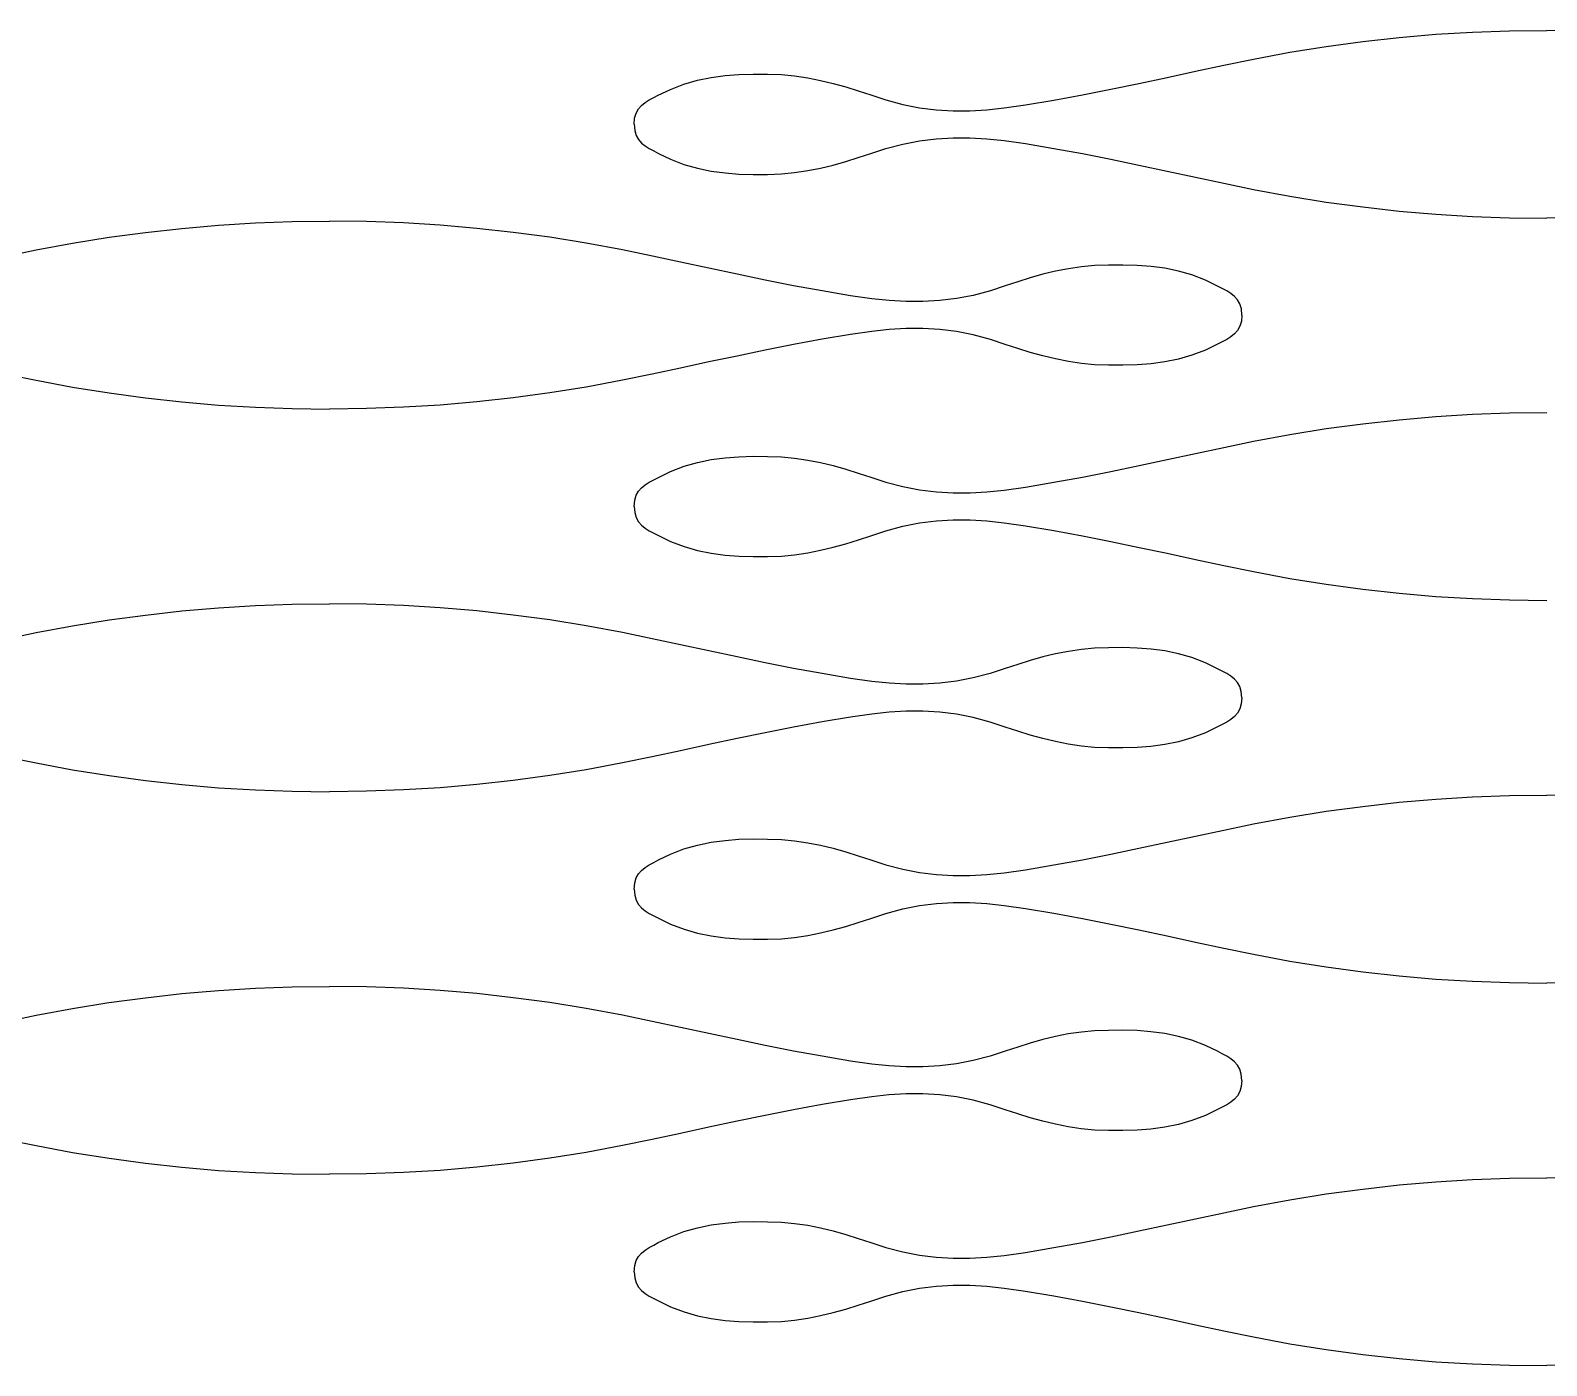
# Model space of a CAD drawing. Extents: x -53 to 53, y -73 to 73.
# Drawn here: x -21.8 to 0, y -36.09 to -16.9 of the extents above; entities that cross this region are included whole.
import ezdxf

# ---------------------------------------------------------------- set-up
doc = ezdxf.new("R2010")
doc.units = 0
doc.header["$MEASUREMENT"] = 0
doc.layers.get('0').update_dxf_attribs({"linetype": 'CONTINUOUS'})

msp = doc.modelspace()

# ---------------------------------------------------------------- linework, layer by layer
for p, q in [((-2.645, -17.056), (-2.119, -16.998)), ((-2.119, -16.998), (-1.593, -16.953)), ((-1.593, -16.953), (-1.064, -16.921)), ((-1.064, -16.921), (-0.534, -16.902)), ((-0.534, -16.902), (0, -16.896)), ((0.533, -16.902), (0, -16.896)), ((-4.217, -17.31), (-3.693, -17.212)), ((-3.693, -17.212), (-3.169, -17.127)), ((-3.169, -17.127), (-2.645, -17.056)), ((-5.049, -17.484), (-4.643, -17.398)), ((-4.643, -17.398), (-4.217, -17.31)), ((-12.402, -17.669), (-12.207, -17.612)), ((-12.207, -17.612), (-12.01, -17.572)), ((-12.01, -17.572), (-11.812, -17.546)), ((-11.812, -17.546), (-11.612, -17.531)), ((-11.612, -17.531), (-11.409, -17.525)), ((-11.409, -17.525), (-11.202, -17.526)), ((-11.202, -17.526), (-11.002, -17.533)), ((-11.002, -17.533), (-10.812, -17.551)), ((-10.812, -17.551), (-10.624, -17.578)), ((-10.624, -17.578), (-10.44, -17.615)), ((-10.44, -17.615), (-10.257, -17.659)), ((-5.861, -17.658), (-5.455, -17.572)), ((-5.455, -17.572), (-5.049, -17.484)), ((-12.902, -17.897), (-12.838, -17.862)), ((-12.838, -17.862), (-12.771, -17.828)), ((-12.771, -17.828), (-12.597, -17.744)), ((-12.597, -17.744), (-12.402, -17.669)), ((-10.257, -17.659), (-10.076, -17.71)), ((-10.076, -17.71), (-9.896, -17.765)), ((-9.896, -17.765), (-9.716, -17.825)), ((-9.716, -17.825), (-9.502, -17.896)), ((-7.084, -17.899), (-6.675, -17.823)), ((-6.675, -17.823), (-6.268, -17.743)), ((-6.268, -17.743), (-5.861, -17.658)), ((-13.112, -18.158), (-13.09, -18.085)), ((-13.09, -18.085), (-13.057, -18.025)), ((-13.057, -18.025), (-13.013, -17.976)), ((-13.013, -17.976), (-12.961, -17.934)), ((-12.961, -17.934), (-12.902, -17.897)), ((-9.502, -17.896), (-9.258, -17.961)), ((-9.258, -17.961), (-9.016, -18.008)), ((-9.016, -18.008), (-8.775, -18.038)), ((-8.775, -18.038), (-8.533, -18.052)), ((-8.533, -18.052), (-8.291, -18.051)), ((-8.291, -18.051), (-8.046, -18.037)), ((-8.046, -18.037), (-7.799, -18.011)), ((-7.799, -18.011), (-7.494, -17.967)), ((-7.494, -17.967), (-7.084, -17.899)), ((-13.119, -18.246), (-13.112, -18.158)), ((-13.119, -18.246), (-13.111, -18.334)), ((-13.111, -18.334), (-13.09, -18.406)), ((-13.09, -18.406), (-13.057, -18.466)), ((-13.057, -18.466), (-13.013, -18.516)), ((-13.013, -18.516), (-12.961, -18.558)), ((-9.258, -18.53), (-9.016, -18.483)), ((-9.016, -18.483), (-8.775, -18.454)), ((-8.775, -18.454), (-8.533, -18.44)), ((-8.533, -18.44), (-8.291, -18.441)), ((-8.291, -18.441), (-8.046, -18.454)), ((-8.046, -18.454), (-7.799, -18.48)), ((-7.799, -18.48), (-7.494, -18.524)), ((-7.494, -18.524), (-7.084, -18.593)), ((-12.961, -18.558), (-12.902, -18.595)), ((-12.902, -18.595), (-12.838, -18.629)), ((-12.838, -18.629), (-12.77, -18.664)), ((-12.77, -18.664), (-12.596, -18.748)), ((-10.076, -18.782), (-9.896, -18.726)), ((-9.896, -18.726), (-9.716, -18.667)), ((-9.716, -18.667), (-9.502, -18.596)), ((-9.502, -18.596), (-9.258, -18.53)), ((-7.084, -18.593), (-6.675, -18.668)), ((-6.675, -18.668), (-6.267, -18.749)), ((-12.596, -18.748), (-12.402, -18.823)), ((-12.402, -18.823), (-12.206, -18.879)), ((-12.206, -18.879), (-12.01, -18.919)), ((-12.01, -18.919), (-11.812, -18.946)), ((-11.812, -18.946), (-11.612, -18.961)), ((-11.612, -18.961), (-11.409, -18.967)), ((-11.201, -18.966), (-11.002, -18.959)), ((-11.002, -18.959), (-10.811, -18.941)), ((-10.811, -18.941), (-10.624, -18.913)), ((-10.624, -18.913), (-10.44, -18.877)), ((-10.44, -18.877), (-10.257, -18.832)), ((-10.257, -18.832), (-10.076, -18.782)), ((-6.267, -18.749), (-5.861, -18.833)), ((-5.861, -18.833), (-5.455, -18.92)), ((-5.455, -18.92), (-5.049, -19.007)), ((-11.409, -18.967), (-11.201, -18.966)), ((-5.049, -19.007), (-4.643, -19.094)), ((-4.643, -19.094), (-4.217, -19.182)), ((-4.217, -19.182), (-3.693, -19.279)), ((-3.693, -19.279), (-3.169, -19.364)), ((-3.169, -19.364), (-2.644, -19.435)), ((-2.644, -19.435), (-2.119, -19.493)), ((-2.119, -19.493), (-1.593, -19.538)), ((-1.593, -19.538), (-1.064, -19.57)), ((-1.064, -19.57), (-0.534, -19.589)), ((-0.534, -19.589), (0, -19.596)), ((0.533, -19.589), (0, -19.596)), ((-20.668, -19.871), (-20.144, -19.8)), ((-20.144, -19.8), (-19.619, -19.742)), ((-19.619, -19.742), (-19.092, -19.697)), ((-19.092, -19.697), (-18.564, -19.665)), ((-18.564, -19.665), (-18.033, -19.646)), ((-18.033, -19.646), (-17.5, -19.64)), ((-16.966, -19.646), (-17.5, -19.64)), ((-16.436, -19.665), (-16.966, -19.646)), ((-15.908, -19.697), (-16.436, -19.665)), ((-15.381, -19.742), (-15.908, -19.697)), ((-14.856, -19.8), (-15.381, -19.742)), ((-14.331, -19.871), (-14.856, -19.8)), ((-22.142, -20.141), (-21.716, -20.053)), ((-21.716, -20.053), (-21.192, -19.956)), ((-21.192, -19.956), (-20.668, -19.871)), ((-13.808, -19.956), (-14.331, -19.871)), ((-13.284, -20.053), (-13.808, -19.956)), ((-12.857, -20.141), (-13.284, -20.053)), ((-12.451, -20.228), (-12.857, -20.141)), ((-12.045, -20.315), (-12.451, -20.228)), ((-6.299, -20.27), (-6.498, -20.277)), ((-6.092, -20.269), (-6.299, -20.27)), ((-5.889, -20.274), (-6.092, -20.269)), ((-11.639, -20.402), (-12.045, -20.315)), ((-11.233, -20.486), (-11.639, -20.402)), ((-10.826, -20.567), (-11.233, -20.486)), ((-7.424, -20.453), (-7.605, -20.509)), ((-7.243, -20.403), (-7.424, -20.453)), ((-7.061, -20.359), (-7.243, -20.403)), ((-6.876, -20.322), (-7.061, -20.359)), ((-6.689, -20.294), (-6.876, -20.322)), ((-6.498, -20.277), (-6.689, -20.294)), ((-5.688, -20.289), (-5.889, -20.274)), ((-5.49, -20.316), (-5.688, -20.289)), ((-5.294, -20.356), (-5.49, -20.316)), ((-5.099, -20.412), (-5.294, -20.356)), ((-4.904, -20.487), (-5.099, -20.412)), ((-4.73, -20.571), (-4.904, -20.487)), ((-10.417, -20.642), (-10.826, -20.567)), ((-10.007, -20.711), (-10.417, -20.642)), ((-8.243, -20.705), (-8.485, -20.752)), ((-7.998, -20.64), (-8.243, -20.705)), ((-7.785, -20.569), (-7.998, -20.64)), ((-7.605, -20.509), (-7.785, -20.569)), ((-4.663, -20.606), (-4.73, -20.571)), ((-4.599, -20.641), (-4.663, -20.606)), ((-4.54, -20.678), (-4.599, -20.641)), ((-4.488, -20.72), (-4.54, -20.678)), ((-9.702, -20.755), (-10.007, -20.711)), ((-9.454, -20.781), (-9.702, -20.755)), ((-9.21, -20.795), (-9.454, -20.781)), ((-8.967, -20.795), (-9.21, -20.795)), ((-8.726, -20.781), (-8.967, -20.795)), ((-8.485, -20.752), (-8.726, -20.781)), ((-4.444, -20.769), (-4.488, -20.72)), ((-4.411, -20.829), (-4.444, -20.769)), ((-4.389, -20.901), (-4.411, -20.829)), ((-4.382, -20.989), (-4.389, -20.901)), ((-4.389, -21.077), (-4.411, -21.15)), ((-4.382, -20.989), (-4.389, -21.077)), ((-10.417, -21.336), (-10.826, -21.412)), ((-10.007, -21.268), (-10.417, -21.336)), ((-9.702, -21.224), (-10.007, -21.268)), ((-9.454, -21.198), (-9.702, -21.224)), ((-9.21, -21.184), (-9.454, -21.198)), ((-8.967, -21.184), (-9.21, -21.184)), ((-8.726, -21.197), (-8.967, -21.184)), ((-8.485, -21.227), (-8.726, -21.197)), ((-8.243, -21.274), (-8.485, -21.227)), ((-7.998, -21.339), (-8.243, -21.274)), ((-7.785, -21.41), (-7.998, -21.339)), ((-4.599, -21.338), (-4.663, -21.373)), ((-4.54, -21.301), (-4.599, -21.338)), ((-4.488, -21.259), (-4.54, -21.301)), ((-4.444, -21.21), (-4.488, -21.259)), ((-4.411, -21.15), (-4.444, -21.21)), ((-11.64, -21.577), (-12.046, -21.663)), ((-11.233, -21.492), (-11.64, -21.577)), ((-10.826, -21.412), (-11.233, -21.492)), ((-7.605, -21.47), (-7.785, -21.41)), ((-7.424, -21.526), (-7.605, -21.47)), ((-7.243, -21.576), (-7.424, -21.526)), ((-7.061, -21.62), (-7.243, -21.576)), ((-5.099, -21.566), (-5.294, -21.623)), ((-4.904, -21.492), (-5.099, -21.566)), ((-4.73, -21.407), (-4.904, -21.492)), ((-4.663, -21.373), (-4.73, -21.407)), ((-12.451, -21.751), (-12.858, -21.837)), ((-12.046, -21.663), (-12.451, -21.751)), ((-6.876, -21.657), (-7.061, -21.62)), ((-6.689, -21.685), (-6.876, -21.657)), ((-6.499, -21.702), (-6.689, -21.685)), ((-6.299, -21.709), (-6.499, -21.702)), ((-6.092, -21.71), (-6.299, -21.709)), ((-5.889, -21.704), (-6.092, -21.71)), ((-5.688, -21.689), (-5.889, -21.704)), ((-5.49, -21.663), (-5.688, -21.689)), ((-5.294, -21.623), (-5.49, -21.663)), ((-22.142, -21.837), (-21.716, -21.925)), ((-21.716, -21.925), (-21.192, -22.023)), ((-13.284, -21.925), (-13.808, -22.023)), ((-12.858, -21.837), (-13.284, -21.925)), ((-21.192, -22.023), (-20.668, -22.108)), ((-20.668, -22.108), (-20.144, -22.179)), ((-20.144, -22.179), (-19.619, -22.237)), ((-14.856, -22.179), (-15.381, -22.237)), ((-14.332, -22.108), (-14.856, -22.179)), ((-13.808, -22.023), (-14.332, -22.108)), ((-19.619, -22.237), (-19.092, -22.282)), ((-19.092, -22.282), (-18.564, -22.314)), ((-18.564, -22.314), (-18.033, -22.333)), ((-18.033, -22.333), (-17.5, -22.339)), ((-16.967, -22.333), (-17.5, -22.339)), ((-16.436, -22.314), (-16.967, -22.333)), ((-15.908, -22.282), (-16.436, -22.314)), ((-15.381, -22.237), (-15.908, -22.282)), ((-2.119, -22.492), (-1.592, -22.447)), ((-1.592, -22.447), (-1.064, -22.415)), ((-1.064, -22.415), (-0.533, -22.396)), ((-0.533, -22.396), (0, -22.39)), ((-3.692, -22.706), (-3.168, -22.621)), ((-3.168, -22.621), (-2.644, -22.55)), ((-2.644, -22.55), (-2.119, -22.492)), ((-4.642, -22.891), (-4.216, -22.803)), ((-4.216, -22.803), (-3.692, -22.706)), ((-12.401, -23.162), (-12.206, -23.106)), ((-12.206, -23.106), (-12.01, -23.066)), ((-12.01, -23.066), (-11.812, -23.039)), ((-11.812, -23.039), (-11.612, -23.024)), ((-11.612, -23.024), (-11.408, -23.019)), ((-11.408, -23.019), (-11.201, -23.02)), ((-11.201, -23.02), (-11.002, -23.027)), ((-11.002, -23.027), (-10.811, -23.044)), ((-10.811, -23.044), (-10.624, -23.072)), ((-10.624, -23.072), (-10.439, -23.109)), ((-5.86, -23.152), (-5.454, -23.065)), ((-5.454, -23.065), (-5.048, -22.978)), ((-5.048, -22.978), (-4.642, -22.891)), ((-12.838, -23.356), (-12.77, -23.321)), ((-12.77, -23.321), (-12.596, -23.237)), ((-12.596, -23.237), (-12.401, -23.162)), ((-10.439, -23.109), (-10.257, -23.153)), ((-10.257, -23.153), (-10.076, -23.203)), ((-10.076, -23.203), (-9.896, -23.259)), ((-9.896, -23.259), (-9.715, -23.319)), ((-9.715, -23.319), (-9.502, -23.39)), ((-7.083, -23.392), (-6.675, -23.317)), ((-6.675, -23.317), (-6.267, -23.236)), ((-6.267, -23.236), (-5.86, -23.152)), ((-13.09, -23.579), (-13.056, -23.519)), ((-13.056, -23.519), (-13.013, -23.47)), ((-13.013, -23.47), (-12.961, -23.428)), ((-12.961, -23.428), (-12.902, -23.391)), ((-12.902, -23.391), (-12.838, -23.356)), ((-9.502, -23.39), (-9.258, -23.455)), ((-9.258, -23.455), (-9.015, -23.502)), ((-9.015, -23.502), (-8.774, -23.531)), ((-8.774, -23.531), (-8.533, -23.545)), ((-8.29, -23.545), (-8.046, -23.531)), ((-8.046, -23.531), (-7.798, -23.505)), ((-7.798, -23.505), (-7.493, -23.461)), ((-7.493, -23.461), (-7.083, -23.392)), ((-13.118, -23.739), (-13.111, -23.651)), ((-13.118, -23.739), (-13.111, -23.827)), ((-13.111, -23.651), (-13.09, -23.579)), ((-8.533, -23.545), (-8.29, -23.545)), ((-13.111, -23.827), (-13.09, -23.9)), ((-13.09, -23.9), (-13.056, -23.96)), ((-13.056, -23.96), (-13.013, -24.009)), ((-9.257, -24.024), (-9.015, -23.977)), ((-9.015, -23.977), (-8.774, -23.947)), ((-8.774, -23.947), (-8.533, -23.934)), ((-8.533, -23.934), (-8.29, -23.934)), ((-8.29, -23.934), (-8.046, -23.948)), ((-8.046, -23.948), (-7.798, -23.974)), ((-7.798, -23.974), (-7.493, -24.018)), ((-13.013, -24.009), (-12.96, -24.051)), ((-12.96, -24.051), (-12.901, -24.088)), ((-12.901, -24.088), (-12.837, -24.123)), ((-12.837, -24.123), (-12.77, -24.157)), ((-12.77, -24.157), (-12.596, -24.242)), ((-9.895, -24.22), (-9.715, -24.16)), ((-9.715, -24.16), (-9.502, -24.089)), ((-9.502, -24.089), (-9.257, -24.024)), ((-7.493, -24.018), (-7.083, -24.086)), ((-7.083, -24.086), (-6.674, -24.162)), ((-6.674, -24.162), (-6.267, -24.242)), ((-12.596, -24.242), (-12.401, -24.316)), ((-12.401, -24.316), (-12.206, -24.373)), ((-12.206, -24.373), (-12.01, -24.413)), ((-12.01, -24.413), (-11.812, -24.439)), ((-10.811, -24.435), (-10.624, -24.407)), ((-10.624, -24.407), (-10.439, -24.37)), ((-10.439, -24.37), (-10.257, -24.326)), ((-10.257, -24.326), (-10.076, -24.276)), ((-10.076, -24.276), (-9.895, -24.22)), ((-6.267, -24.242), (-5.86, -24.327)), ((-5.86, -24.327), (-5.454, -24.413)), ((-5.454, -24.413), (-5.048, -24.501)), ((-11.812, -24.439), (-11.611, -24.454)), ((-11.611, -24.454), (-11.408, -24.46)), ((-11.408, -24.46), (-11.201, -24.459)), ((-11.201, -24.459), (-11.002, -24.452)), ((-11.002, -24.452), (-10.811, -24.435)), ((-5.048, -24.501), (-4.642, -24.587)), ((-4.642, -24.587), (-4.216, -24.675)), ((-4.216, -24.675), (-3.692, -24.773)), ((-3.692, -24.773), (-3.168, -24.858)), ((-3.168, -24.858), (-2.644, -24.929)), ((-2.644, -24.929), (-2.119, -24.987)), ((-2.119, -24.987), (-1.592, -25.032)), ((-1.592, -25.032), (-1.064, -25.064)), ((-1.064, -25.064), (-0.533, -25.083)), ((-20.144, -25.3), (-19.619, -25.242)), ((-19.619, -25.242), (-19.092, -25.197)), ((-19.092, -25.197), (-18.564, -25.165)), ((-18.564, -25.165), (-18.033, -25.146)), ((-18.033, -25.146), (-17.5, -25.14)), ((-16.967, -25.146), (-17.5, -25.14)), ((-16.436, -25.165), (-16.967, -25.146)), ((-15.908, -25.197), (-16.436, -25.165)), ((-15.381, -25.242), (-15.908, -25.197)), ((-14.856, -25.3), (-15.381, -25.242)), ((-0.533, -25.083), (0, -25.089)), ((-21.716, -25.553), (-21.192, -25.456)), ((-21.192, -25.456), (-20.668, -25.371)), ((-20.668, -25.371), (-20.144, -25.3)), ((-14.332, -25.371), (-14.856, -25.3)), ((-13.808, -25.456), (-14.332, -25.371)), ((-13.284, -25.553), (-13.808, -25.456)), ((-22.142, -25.641), (-21.716, -25.553)), ((-12.858, -25.641), (-13.284, -25.553)), ((-12.451, -25.728), (-12.858, -25.641)), ((-12.046, -25.815), (-12.451, -25.728)), ((-11.64, -25.902), (-12.046, -25.815)), ((-11.233, -25.986), (-11.64, -25.902)), ((-7.243, -25.903), (-7.424, -25.953)), ((-7.061, -25.859), (-7.243, -25.903)), ((-6.876, -25.822), (-7.061, -25.859)), ((-6.689, -25.794), (-6.876, -25.822)), ((-6.499, -25.777), (-6.689, -25.794)), ((-6.299, -25.77), (-6.499, -25.777)), ((-6.092, -25.769), (-6.299, -25.77)), ((-5.889, -25.774), (-6.092, -25.769)), ((-5.688, -25.789), (-5.889, -25.774)), ((-5.49, -25.816), (-5.688, -25.789)), ((-5.294, -25.856), (-5.49, -25.816)), ((-5.099, -25.912), (-5.294, -25.856)), ((-4.904, -25.987), (-5.099, -25.912)), ((-10.826, -26.067), (-11.233, -25.986)), ((-10.417, -26.142), (-10.826, -26.067)), ((-10.007, -26.211), (-10.417, -26.142)), ((-7.999, -26.14), (-8.243, -26.205)), ((-7.785, -26.069), (-7.999, -26.14)), ((-7.605, -26.009), (-7.785, -26.069)), ((-7.424, -25.953), (-7.605, -26.009)), ((-4.73, -26.071), (-4.904, -25.987)), ((-4.663, -26.106), (-4.73, -26.071)), ((-4.599, -26.141), (-4.663, -26.106)), ((-4.54, -26.178), (-4.599, -26.141)), ((-9.702, -26.255), (-10.007, -26.211)), ((-9.454, -26.281), (-9.702, -26.255)), ((-9.21, -26.295), (-9.454, -26.281)), ((-8.967, -26.295), (-9.21, -26.295)), ((-8.726, -26.281), (-8.967, -26.295)), ((-8.485, -26.252), (-8.726, -26.281)), ((-8.243, -26.205), (-8.485, -26.252)), ((-4.488, -26.22), (-4.54, -26.178)), ((-4.444, -26.269), (-4.488, -26.22)), ((-4.411, -26.329), (-4.444, -26.269)), ((-4.39, -26.401), (-4.411, -26.329)), ((-4.39, -26.577), (-4.411, -26.65)), ((-4.382, -26.489), (-4.39, -26.401)), ((-4.382, -26.489), (-4.39, -26.577)), ((-10.007, -26.768), (-10.417, -26.836)), ((-9.702, -26.724), (-10.007, -26.768)), ((-9.454, -26.698), (-9.702, -26.724)), ((-9.21, -26.684), (-9.454, -26.698)), ((-8.967, -26.684), (-9.21, -26.684)), ((-8.726, -26.697), (-8.967, -26.684)), ((-8.485, -26.727), (-8.726, -26.697)), ((-8.243, -26.774), (-8.485, -26.727)), ((-7.999, -26.839), (-8.243, -26.774)), ((-4.54, -26.801), (-4.599, -26.838)), ((-4.488, -26.759), (-4.54, -26.801)), ((-4.444, -26.71), (-4.488, -26.759)), ((-4.411, -26.65), (-4.444, -26.71)), ((-11.233, -26.992), (-11.64, -27.077)), ((-10.826, -26.912), (-11.233, -26.992)), ((-10.417, -26.836), (-10.826, -26.912)), ((-7.785, -26.91), (-7.999, -26.839)), ((-7.605, -26.97), (-7.785, -26.91)), ((-7.424, -27.026), (-7.605, -26.97)), ((-7.243, -27.076), (-7.424, -27.026)), ((-4.904, -26.992), (-5.099, -27.066)), ((-4.73, -26.907), (-4.904, -26.992)), ((-4.663, -26.873), (-4.73, -26.907)), ((-4.599, -26.838), (-4.663, -26.873)), ((-12.046, -27.163), (-12.452, -27.251)), ((-11.64, -27.077), (-12.046, -27.163)), ((-7.061, -27.12), (-7.243, -27.076)), ((-6.877, -27.157), (-7.061, -27.12)), ((-6.689, -27.185), (-6.877, -27.157)), ((-6.499, -27.202), (-6.689, -27.185)), ((-6.3, -27.209), (-6.499, -27.202)), ((-6.092, -27.21), (-6.3, -27.209)), ((-5.889, -27.204), (-6.092, -27.21)), ((-5.689, -27.189), (-5.889, -27.204)), ((-5.491, -27.163), (-5.689, -27.189)), ((-5.294, -27.123), (-5.491, -27.163)), ((-5.099, -27.066), (-5.294, -27.123)), ((-22.142, -27.337), (-21.716, -27.425)), ((-21.716, -27.425), (-21.192, -27.523)), ((-13.284, -27.425), (-13.808, -27.523)), ((-12.858, -27.337), (-13.284, -27.425)), ((-12.452, -27.251), (-12.858, -27.337)), ((-21.192, -27.523), (-20.668, -27.608)), ((-20.668, -27.608), (-20.144, -27.679)), ((-20.144, -27.679), (-19.619, -27.737)), ((-14.856, -27.679), (-15.381, -27.737)), ((-14.332, -27.608), (-14.856, -27.679)), ((-13.808, -27.523), (-14.332, -27.608)), ((-19.619, -27.737), (-19.092, -27.782)), ((-19.092, -27.782), (-18.564, -27.814)), ((-18.564, -27.814), (-18.033, -27.833)), ((-18.033, -27.833), (-17.5, -27.839)), ((-16.967, -27.833), (-17.5, -27.839)), ((-16.436, -27.814), (-16.967, -27.833)), ((-15.908, -27.782), (-16.436, -27.814)), ((-15.381, -27.737), (-15.908, -27.782)), ((-1.064, -27.915), (-0.533, -27.896)), ((-0.533, -27.896), (0, -27.89)), ((0.533, -27.896), (0, -27.89)), ((-3.169, -28.121), (-2.644, -28.05)), ((-2.644, -28.05), (-2.119, -27.992)), ((-2.119, -27.992), (-1.593, -27.947)), ((-1.593, -27.947), (-1.064, -27.915)), ((-4.643, -28.391), (-4.216, -28.303)), ((-4.216, -28.303), (-3.692, -28.206)), ((-3.692, -28.206), (-3.169, -28.121)), ((-12.01, -28.566), (-11.812, -28.539)), ((-11.812, -28.539), (-11.612, -28.524)), ((-11.612, -28.524), (-11.409, -28.519)), ((-11.409, -28.519), (-11.201, -28.52)), ((-11.201, -28.52), (-11.002, -28.527)), ((-11.002, -28.527), (-10.811, -28.544)), ((-10.811, -28.544), (-10.624, -28.572)), ((-5.455, -28.565), (-5.049, -28.478)), ((-5.049, -28.478), (-4.643, -28.391)), ((-12.77, -28.821), (-12.596, -28.737)), ((-12.596, -28.737), (-12.402, -28.662)), ((-12.402, -28.662), (-12.206, -28.606)), ((-12.206, -28.606), (-12.01, -28.566)), ((-10.624, -28.572), (-10.44, -28.609)), ((-10.44, -28.609), (-10.257, -28.653)), ((-10.257, -28.653), (-10.076, -28.703)), ((-10.076, -28.703), (-9.896, -28.759)), ((-9.896, -28.759), (-9.716, -28.819)), ((-6.675, -28.817), (-6.267, -28.736)), ((-6.267, -28.736), (-5.861, -28.652)), ((-5.861, -28.652), (-5.455, -28.565)), ((-13.057, -29.019), (-13.013, -28.97)), ((-13.013, -28.97), (-12.961, -28.928)), ((-12.961, -28.928), (-12.902, -28.891)), ((-12.902, -28.891), (-12.838, -28.856)), ((-12.838, -28.856), (-12.77, -28.821)), ((-9.716, -28.819), (-9.502, -28.89)), ((-9.502, -28.89), (-9.258, -28.955)), ((-9.258, -28.955), (-9.016, -29.002)), ((-7.798, -29.005), (-7.494, -28.961)), ((-7.494, -28.961), (-7.083, -28.892)), ((-7.083, -28.892), (-6.675, -28.817)), ((-13.119, -29.239), (-13.111, -29.151)), ((-13.111, -29.151), (-13.09, -29.079)), ((-13.09, -29.079), (-13.057, -29.019)), ((-9.016, -29.002), (-8.774, -29.031)), ((-8.774, -29.031), (-8.533, -29.045)), ((-8.533, -29.045), (-8.291, -29.045)), ((-8.291, -29.045), (-8.046, -29.031)), ((-8.046, -29.031), (-7.798, -29.005)), ((-13.119, -29.239), (-13.111, -29.327)), ((-13.111, -29.327), (-13.09, -29.4)), ((-13.09, -29.4), (-13.056, -29.46)), ((-13.056, -29.46), (-13.013, -29.509)), ((-13.013, -29.509), (-12.961, -29.551)), ((-12.961, -29.551), (-12.902, -29.588)), ((-12.902, -29.588), (-12.837, -29.623)), ((-12.837, -29.623), (-12.77, -29.657)), ((-9.715, -29.66), (-9.502, -29.589)), ((-9.502, -29.589), (-9.258, -29.524)), ((-9.258, -29.524), (-9.015, -29.477)), ((-9.015, -29.477), (-8.774, -29.447)), ((-8.774, -29.447), (-8.533, -29.434)), ((-8.533, -29.434), (-8.291, -29.434)), ((-8.291, -29.434), (-8.046, -29.448)), ((-8.046, -29.448), (-7.798, -29.474)), ((-7.798, -29.474), (-7.493, -29.518)), ((-7.493, -29.518), (-7.083, -29.586)), ((-7.083, -29.586), (-6.675, -29.662)), ((-12.77, -29.657), (-12.596, -29.742)), ((-12.596, -29.742), (-12.401, -29.816)), ((-12.401, -29.816), (-12.206, -29.873)), ((-10.439, -29.87), (-10.257, -29.826)), ((-10.257, -29.826), (-10.076, -29.776)), ((-10.076, -29.776), (-9.896, -29.72)), ((-9.896, -29.72), (-9.715, -29.66)), ((-6.675, -29.662), (-6.267, -29.742)), ((-6.267, -29.742), (-5.861, -29.827)), ((-5.861, -29.827), (-5.454, -29.913)), ((-12.206, -29.873), (-12.01, -29.913)), ((-12.01, -29.913), (-11.812, -29.939)), ((-11.812, -29.939), (-11.611, -29.954)), ((-11.611, -29.954), (-11.408, -29.96)), ((-11.408, -29.96), (-11.201, -29.959)), ((-11.201, -29.959), (-11.002, -29.952)), ((-11.002, -29.952), (-10.811, -29.935)), ((-10.811, -29.935), (-10.624, -29.907)), ((-10.624, -29.907), (-10.439, -29.87)), ((-5.454, -29.913), (-5.049, -30.001)), ((-5.049, -30.001), (-4.643, -30.087)), ((-4.643, -30.087), (-4.216, -30.175)), ((-4.216, -30.175), (-3.692, -30.273)), ((-3.692, -30.273), (-3.168, -30.358)), ((-3.168, -30.358), (-2.644, -30.429)), ((-2.644, -30.429), (-2.119, -30.487)), ((-2.119, -30.487), (-1.592, -30.532)), ((-19.619, -30.742), (-19.093, -30.697)), ((-19.093, -30.697), (-18.564, -30.665)), ((-18.564, -30.665), (-18.033, -30.646)), ((-18.033, -30.646), (-17.5, -30.64)), ((-16.967, -30.646), (-17.5, -30.64)), ((-16.436, -30.665), (-16.967, -30.646)), ((-15.908, -30.697), (-16.436, -30.665)), ((-15.381, -30.742), (-15.908, -30.697)), ((-1.592, -30.532), (-1.064, -30.564)), ((-1.064, -30.564), (-0.533, -30.583)), ((-0.533, -30.583), (0, -30.589)), ((0.533, -30.583), (0, -30.589)), ((-21.192, -30.956), (-20.669, -30.871)), ((-20.669, -30.871), (-20.144, -30.8)), ((-20.144, -30.8), (-19.619, -30.742)), ((-14.856, -30.8), (-15.381, -30.742)), ((-14.332, -30.871), (-14.856, -30.8)), ((-13.808, -30.956), (-14.332, -30.871)), ((-22.143, -31.141), (-21.716, -31.053)), ((-21.716, -31.053), (-21.192, -30.956)), ((-13.284, -31.053), (-13.808, -30.956)), ((-12.858, -31.141), (-13.284, -31.053)), ((-12.452, -31.228), (-12.858, -31.141)), ((-12.046, -31.315), (-12.452, -31.228)), ((-11.64, -31.402), (-12.046, -31.315)), ((-7.061, -31.359), (-7.244, -31.403)), ((-6.877, -31.322), (-7.061, -31.359)), ((-6.689, -31.294), (-6.877, -31.322)), ((-6.499, -31.277), (-6.689, -31.294)), ((-6.299, -31.27), (-6.499, -31.277)), ((-6.092, -31.269), (-6.299, -31.27)), ((-5.889, -31.274), (-6.092, -31.269)), ((-5.689, -31.289), (-5.889, -31.274)), ((-5.491, -31.316), (-5.689, -31.289)), ((-5.294, -31.356), (-5.491, -31.316)), ((-5.099, -31.412), (-5.294, -31.356)), ((-11.233, -31.486), (-11.64, -31.402)), ((-10.826, -31.567), (-11.233, -31.486)), ((-10.417, -31.642), (-10.826, -31.567)), ((-7.785, -31.569), (-7.999, -31.64)), ((-7.605, -31.509), (-7.785, -31.569)), ((-7.425, -31.453), (-7.605, -31.509)), ((-7.244, -31.403), (-7.425, -31.453)), ((-4.904, -31.487), (-5.099, -31.412)), ((-4.73, -31.571), (-4.904, -31.487)), ((-4.663, -31.606), (-4.73, -31.571)), ((-4.599, -31.641), (-4.663, -31.606)), ((-10.007, -31.711), (-10.417, -31.642)), ((-9.703, -31.755), (-10.007, -31.711)), ((-9.455, -31.781), (-9.703, -31.755)), ((-9.21, -31.795), (-9.455, -31.781)), ((-8.968, -31.795), (-9.21, -31.795)), ((-8.726, -31.781), (-8.968, -31.795)), ((-8.485, -31.752), (-8.726, -31.781)), ((-8.243, -31.705), (-8.485, -31.752)), ((-7.999, -31.64), (-8.243, -31.705)), ((-4.54, -31.678), (-4.599, -31.641)), ((-4.488, -31.72), (-4.54, -31.678)), ((-4.444, -31.769), (-4.488, -31.72)), ((-4.411, -31.829), (-4.444, -31.769)), ((-4.39, -31.901), (-4.411, -31.829)), ((-4.382, -31.989), (-4.39, -31.901)), ((-4.382, -31.989), (-4.39, -32.077)), ((-9.703, -32.224), (-10.007, -32.268)), ((-9.455, -32.198), (-9.703, -32.224)), ((-9.21, -32.184), (-9.455, -32.198)), ((-8.968, -32.184), (-9.21, -32.184)), ((-8.726, -32.197), (-8.968, -32.184)), ((-8.485, -32.227), (-8.726, -32.197)), ((-8.243, -32.274), (-8.485, -32.227)), ((-4.488, -32.259), (-4.54, -32.301)), ((-4.444, -32.21), (-4.488, -32.259)), ((-4.411, -32.15), (-4.444, -32.21)), ((-4.39, -32.077), (-4.411, -32.15)), ((-10.826, -32.412), (-11.233, -32.492)), ((-10.417, -32.336), (-10.826, -32.412)), ((-10.007, -32.268), (-10.417, -32.336)), ((-7.999, -32.339), (-8.243, -32.274)), ((-7.785, -32.41), (-7.999, -32.339)), ((-7.605, -32.47), (-7.785, -32.41)), ((-7.425, -32.526), (-7.605, -32.47)), ((-4.73, -32.407), (-4.904, -32.492)), ((-4.663, -32.373), (-4.73, -32.407)), ((-4.599, -32.338), (-4.663, -32.373)), ((-4.54, -32.301), (-4.599, -32.338)), ((-12.046, -32.663), (-12.452, -32.751)), ((-11.64, -32.577), (-12.046, -32.663)), ((-11.233, -32.492), (-11.64, -32.577)), ((-7.244, -32.576), (-7.425, -32.526)), ((-7.061, -32.62), (-7.244, -32.576)), ((-6.877, -32.657), (-7.061, -32.62)), ((-6.69, -32.685), (-6.877, -32.657)), ((-6.499, -32.702), (-6.69, -32.685)), ((-5.689, -32.689), (-5.889, -32.704)), ((-5.491, -32.663), (-5.689, -32.689)), ((-5.295, -32.623), (-5.491, -32.663)), ((-5.099, -32.566), (-5.295, -32.623)), ((-4.904, -32.492), (-5.099, -32.566)), ((-22.143, -32.837), (-21.716, -32.925)), ((-12.858, -32.837), (-13.284, -32.925)), ((-12.452, -32.751), (-12.858, -32.837)), ((-6.3, -32.709), (-6.499, -32.702)), ((-6.093, -32.71), (-6.3, -32.709)), ((-5.889, -32.704), (-6.093, -32.71)), ((-21.716, -32.925), (-21.192, -33.023)), ((-21.192, -33.023), (-20.668, -33.108)), ((-20.668, -33.108), (-20.144, -33.179)), ((-14.332, -33.108), (-14.856, -33.179)), ((-13.808, -33.023), (-14.332, -33.108)), ((-13.284, -32.925), (-13.808, -33.023)), ((-20.144, -33.179), (-19.619, -33.237)), ((-19.619, -33.237), (-19.092, -33.282)), ((-19.092, -33.282), (-18.564, -33.314)), ((-18.564, -33.314), (-18.033, -33.333)), ((-18.033, -33.333), (-17.5, -33.339)), ((-16.967, -33.333), (-17.5, -33.339)), ((-16.436, -33.314), (-16.967, -33.333)), ((-15.908, -33.282), (-16.436, -33.314)), ((-15.382, -33.237), (-15.908, -33.282)), ((-14.856, -33.179), (-15.382, -33.237)), ((-3.169, -33.621), (-2.644, -33.55)), ((-2.644, -33.55), (-2.119, -33.492)), ((-2.119, -33.492), (-1.593, -33.447)), ((-1.593, -33.447), (-1.064, -33.415)), ((-1.064, -33.415), (-0.534, -33.396)), ((-0.534, -33.396), (0, -33.39)), ((0.533, -33.396), (0, -33.39)), ((-4.217, -33.803), (-3.693, -33.706)), ((-3.693, -33.706), (-3.169, -33.621)), ((-5.455, -34.065), (-5.049, -33.978)), ((-5.049, -33.978), (-4.643, -33.891)), ((-4.643, -33.891), (-4.217, -33.803)), ((-12.597, -34.237), (-12.402, -34.162)), ((-12.402, -34.162), (-12.206, -34.106)), ((-12.206, -34.106), (-12.01, -34.066)), ((-12.01, -34.066), (-11.812, -34.039)), ((-11.812, -34.039), (-11.612, -34.024)), ((-11.612, -34.024), (-11.409, -34.019)), ((-11.409, -34.019), (-11.202, -34.02)), ((-11.202, -34.02), (-11.002, -34.027)), ((-11.002, -34.027), (-10.812, -34.044)), ((-10.812, -34.044), (-10.624, -34.072)), ((-10.624, -34.072), (-10.44, -34.109)), ((-10.44, -34.109), (-10.257, -34.153)), ((-10.257, -34.153), (-10.076, -34.203)), ((-10.076, -34.203), (-9.896, -34.259)), ((-6.267, -34.236), (-5.861, -34.152)), ((-5.861, -34.152), (-5.455, -34.065)), ((-13.013, -34.47), (-12.961, -34.428)), ((-12.961, -34.428), (-12.902, -34.391)), ((-12.902, -34.391), (-12.838, -34.356)), ((-12.838, -34.356), (-12.771, -34.321)), ((-12.771, -34.321), (-12.597, -34.237)), ((-9.896, -34.259), (-9.716, -34.319)), ((-9.716, -34.319), (-9.502, -34.39)), ((-9.502, -34.39), (-9.258, -34.455)), ((-7.494, -34.461), (-7.084, -34.392)), ((-7.084, -34.392), (-6.675, -34.317)), ((-6.675, -34.317), (-6.267, -34.236)), ((-13.119, -34.739), (-13.111, -34.651)), ((-13.111, -34.651), (-13.09, -34.579)), ((-13.09, -34.579), (-13.057, -34.519)), ((-13.057, -34.519), (-13.013, -34.47)), ((-9.258, -34.455), (-9.016, -34.502)), ((-9.016, -34.502), (-8.775, -34.531)), ((-8.775, -34.531), (-8.533, -34.545)), ((-8.533, -34.545), (-8.291, -34.545)), ((-8.291, -34.545), (-8.046, -34.531)), ((-8.046, -34.531), (-7.798, -34.505)), ((-7.798, -34.505), (-7.494, -34.461)), ((-13.119, -34.739), (-13.111, -34.827)), ((-13.111, -34.827), (-13.09, -34.9)), ((-13.09, -34.9), (-13.057, -34.96)), ((-13.057, -34.96), (-13.013, -35.009)), ((-13.013, -35.009), (-12.961, -35.051)), ((-12.961, -35.051), (-12.902, -35.088)), ((-12.902, -35.088), (-12.838, -35.123)), ((-9.715, -35.16), (-9.502, -35.089)), ((-9.502, -35.089), (-9.258, -35.024)), ((-9.258, -35.024), (-9.016, -34.977)), ((-9.016, -34.977), (-8.774, -34.947)), ((-8.774, -34.947), (-8.533, -34.934)), ((-8.533, -34.934), (-8.291, -34.934)), ((-8.291, -34.934), (-8.046, -34.948)), ((-8.046, -34.948), (-7.798, -34.974)), ((-7.798, -34.974), (-7.494, -35.018)), ((-7.494, -35.018), (-7.083, -35.086)), ((-7.083, -35.086), (-6.675, -35.162)), ((-12.838, -35.123), (-12.77, -35.157)), ((-12.77, -35.157), (-12.596, -35.242)), ((-12.596, -35.242), (-12.401, -35.316)), ((-10.257, -35.326), (-10.076, -35.276)), ((-10.076, -35.276), (-9.896, -35.22)), ((-9.896, -35.22), (-9.715, -35.16)), ((-6.675, -35.162), (-6.267, -35.242)), ((-6.267, -35.242), (-5.861, -35.327)), ((-12.401, -35.316), (-12.206, -35.373)), ((-12.206, -35.373), (-12.01, -35.413)), ((-12.01, -35.413), (-11.812, -35.439)), ((-11.812, -35.439), (-11.612, -35.454)), ((-11.612, -35.454), (-11.408, -35.46)), ((-11.408, -35.46), (-11.201, -35.459)), ((-11.201, -35.459), (-11.002, -35.452)), ((-11.002, -35.452), (-10.811, -35.435)), ((-10.811, -35.435), (-10.624, -35.407)), ((-10.624, -35.407), (-10.439, -35.37)), ((-10.439, -35.37), (-10.257, -35.326)), ((-5.861, -35.327), (-5.455, -35.413)), ((-5.455, -35.413), (-5.049, -35.501)), ((-5.049, -35.501), (-4.643, -35.587)), ((-4.643, -35.587), (-4.216, -35.675)), ((-4.216, -35.675), (-3.692, -35.773)), ((-3.692, -35.773), (-3.169, -35.858)), ((-3.169, -35.858), (-2.644, -35.929)), ((-2.644, -35.929), (-2.119, -35.987)), ((-2.119, -35.987), (-1.593, -36.032)), ((-1.593, -36.032), (-1.064, -36.064)), ((-1.064, -36.064), (-0.534, -36.083)), ((-0.534, -36.083), (0, -36.089)), ((0.533, -36.083), (0, -36.089))]:
    msp.add_line(p, q)

doc.saveas('drawing.dxf')
